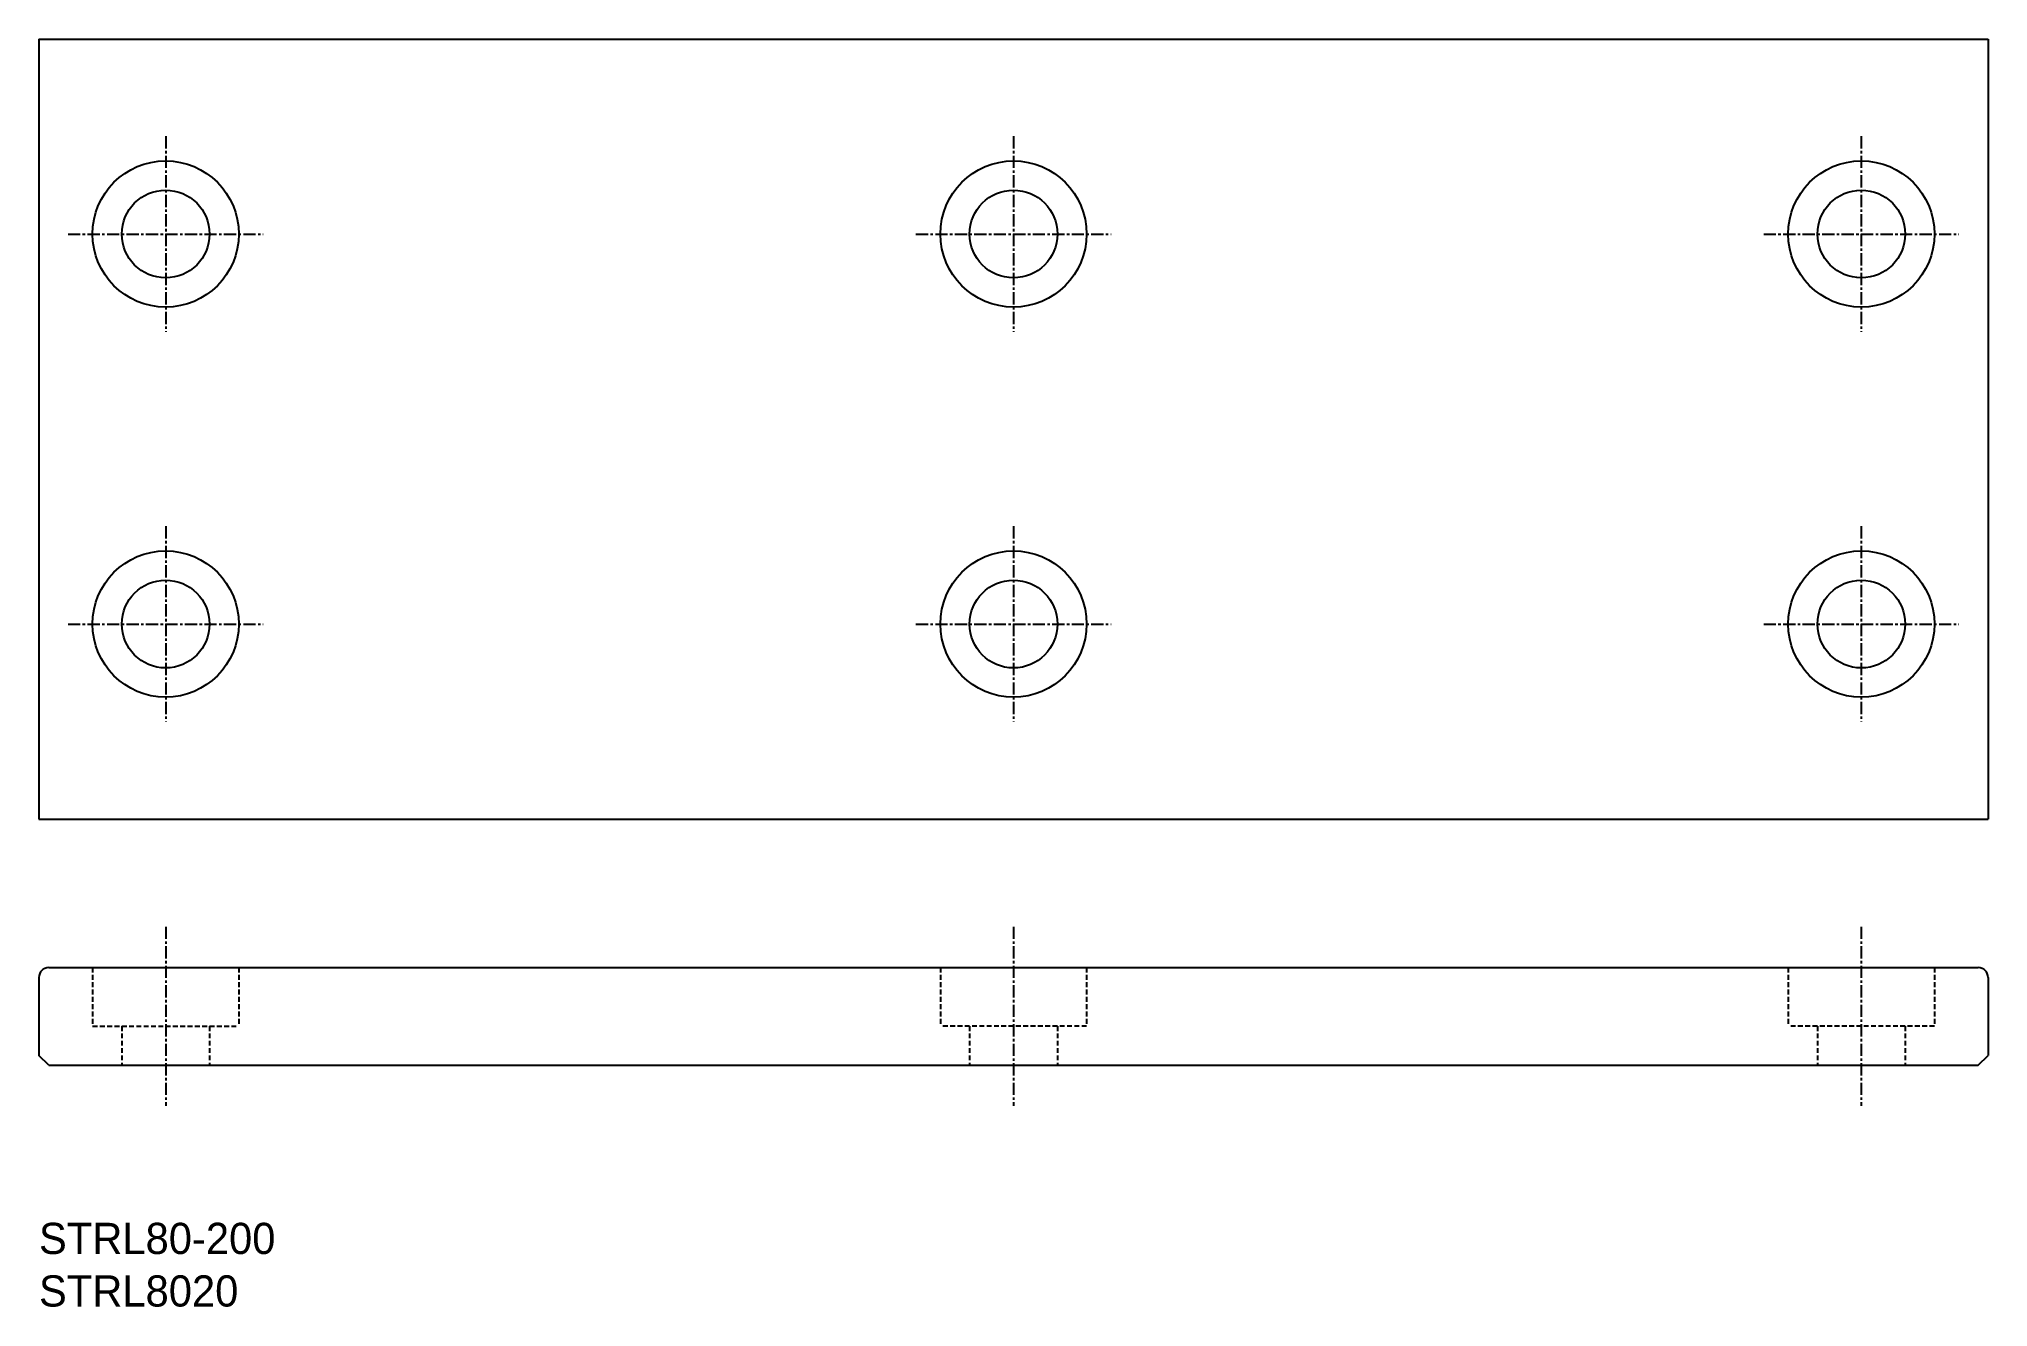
# Model space of a CAD drawing. Extents: x 10 to 210, y 10 to 140.
import ezdxf

# ---------------------------------------------------------------- set-up
doc = ezdxf.new("R2010")
doc.units = 0
doc.header["$MEASUREMENT"] = 0
doc.linetypes.add('CENTER', pattern=[2, 1.25, -0.25, 0.25, -0.25])
doc.linetypes.add('DASHED', pattern=[0.75, 0.5, -0.25])
doc.layers.get('0').update_dxf_attribs({"linetype": 'CONTINUOUS'})
doc.layers.add('CENTER', color=1, linetype='CENTER')

msp = doc.modelspace()

# ---------------------------------------------------------------- linework, layer by layer
at = {"color": 7, "linetype": 'Continuous'}
for p, q in [((10, 140), (210, 140)), ((10, 140), (10, 60)), ((210, 140), (210, 60)), ((10, 60), (210, 60)), ((11, 44.76), (209, 44.76)), ((10, 43.76), (10, 35.76)), ((210, 43.76), (210, 35.76)), ((11, 34.76), (10, 35.76)), ((11, 34.76), (209, 34.76)), ((209, 34.76), (210, 35.76))]:
    msp.add_line(p, q, dxfattribs=at)
at = {"color": 3, "linetype": 'DASHED'}
for p, q in [((15.5, 44.76), (15.5, 38.76)), ((30.5, 44.76), (30.5, 38.76)), ((102.5, 44.76), (102.5, 38.76)), ((117.5, 44.76), (117.5, 38.76)), ((189.5, 44.76), (189.5, 38.76)), ((204.5, 44.76), (204.5, 38.76)), ((15.5, 38.76), (30.5, 38.76)), ((18.5, 38.76), (18.5, 34.76)), ((27.5, 38.76), (27.5, 34.76)), ((117.5, 38.76), (102.5, 38.76)), ((105.5, 38.76), (105.5, 34.76)), ((114.5, 38.76), (114.5, 34.76)), ((204.5, 38.76), (189.5, 38.76)), ((192.5, 38.76), (192.5, 34.76)), ((201.5, 38.76), (201.5, 34.76))]:
    msp.add_line(p, q, dxfattribs=at)
at = {"color": 7, "linetype": 'Continuous'}
for centre, radius in [((23, 120), 7.5), ((110, 120), 7.5), ((197, 120), 7.5), ((23, 120), 4.5), ((110, 120), 4.5), ((197, 120), 4.5), ((23, 80), 7.5), ((110, 80), 7.5), ((197, 80), 7.5), ((23, 80), 4.5), ((110, 80), 4.5), ((197, 80), 4.5)]:
    msp.add_circle(centre, radius, dxfattribs=at)
for centre, start, end in [((11, 43.76), 90, 180), ((209, 43.76), 0, 90)]:
    msp.add_arc(centre, 1, start, end, dxfattribs=at)
at = {"layer": 'CENTER', "color": 1, "linetype": 'CENTER'}
for p, q in [((23, 130.02), (23, 109.98)), ((110, 130.02), (110, 109.98)), ((197, 130.02), (197, 109.98)), ((12.98, 120), (33.02, 120)), ((99.98, 120), (120.02, 120)), ((186.98, 120), (207.02, 120)), ((23, 90.02), (23, 69.98)), ((110, 90.02), (110, 69.98)), ((197, 90.02), (197, 69.98)), ((12.98, 80), (33.02, 80)), ((99.98, 80), (120.02, 80)), ((186.98, 80), (207.02, 80)), ((23, 48.95), (23, 30.57)), ((110, 48.95), (110, 30.57)), ((197, 48.95), (197, 30.57))]:
    msp.add_line(p, q, dxfattribs=at)

# ---------------------------------------------------------------- texts
at = {"color": 7, "linetype": 'Continuous'}
for s, p in [('STRL80-200', (10, 15.39)), ('STRL8020', (10, 10))]:
    msp.add_text(s, height=3.2, dxfattribs=at).set_placement(p)

doc.saveas('drawing.dxf')
